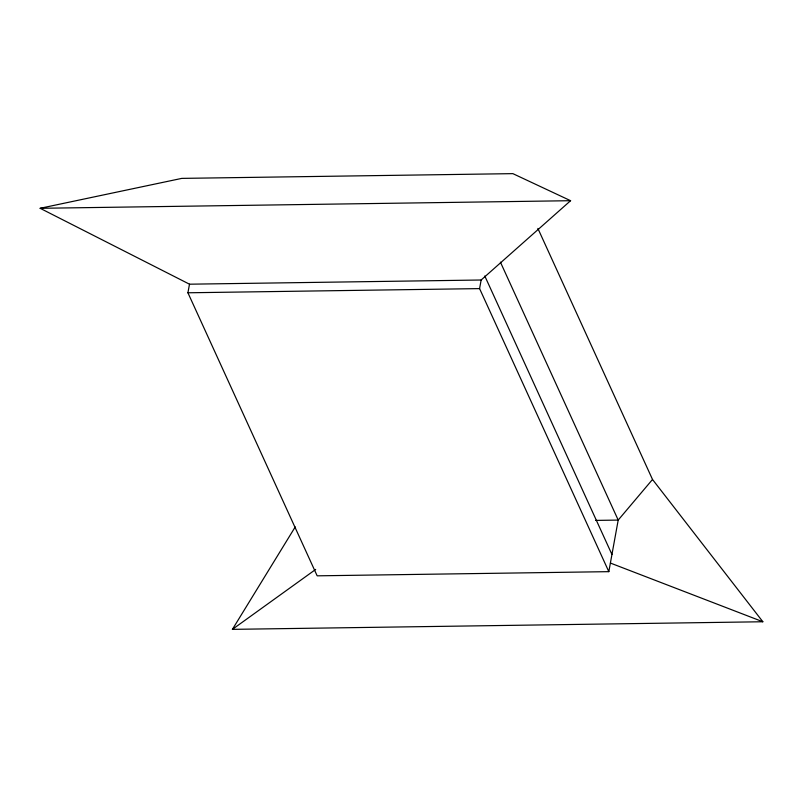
<?xml version="1.0" encoding="UTF-8"?>
<svg xmlns="http://www.w3.org/2000/svg" width="803" height="803" viewBox="0 0 803 803"><rect width="100%" height="100%" fill="white"/><g stroke="black" fill="none" stroke-linecap="round" stroke-linejoin="round"><path stroke-width="1.2" d="M187.922 292.784L189.488 284.192L40.15 208.298L181.779 178.386L512.866 173.639L570.592 200.7L481.148 280.006L479.582 288.608L608.825 571.656L317.165 575.831L187.922 292.784L479.582 288.608M608.825 571.656L618.2 520.083L652.508 479.471L537.88 228.423M652.508 479.471L762.85 621.753L232.408 629.361L295.243 526.909M232.408 629.361L315.679 569.427M40.15 208.298L570.592 200.7M189.488 284.192L481.148 280.006M595.665 520.404L618.2 520.083L500.42 262.149M610.39 563.054L762.85 621.753M484.791 275.981L611.946 554.461"/></g></svg>
